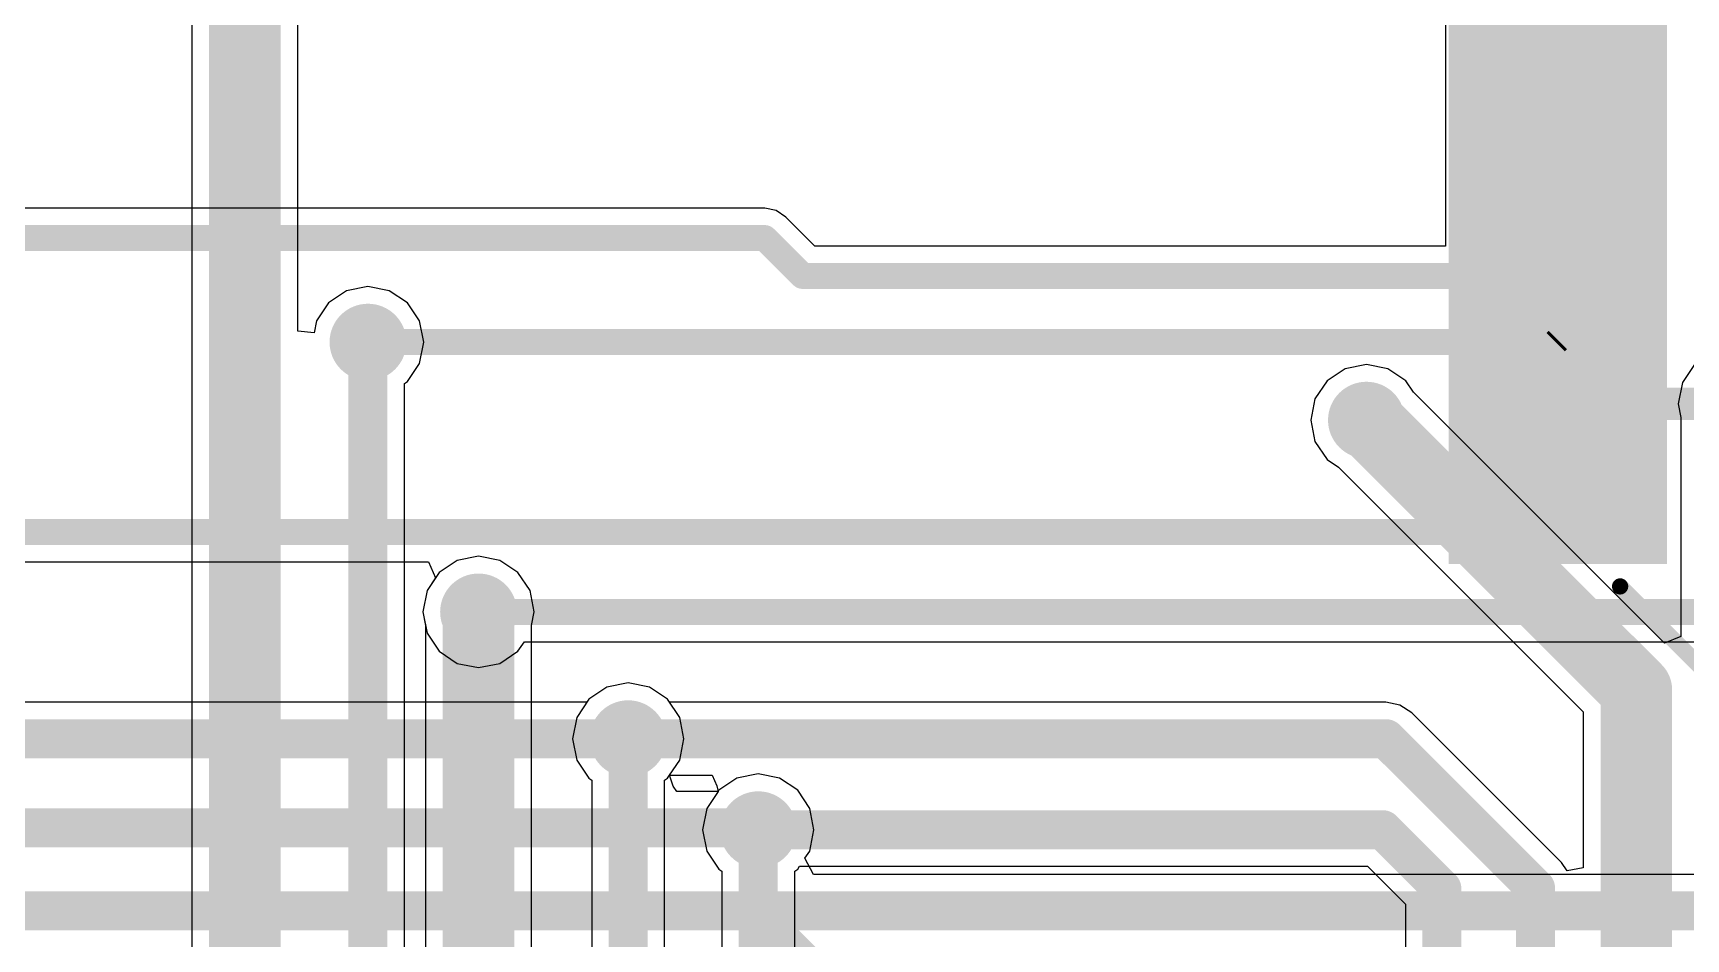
# Model space of a CAD drawing. Header units: millimetres. Extents: x -0.26 to 4.68, y -0.29 to 2.93.
# Drawn here: x 2.191 to 2.699, y 0.99 to 1.269 of the extents above; entities that cross this region are included whole.
import ezdxf

# ---------------------------------------------------------------- set-up
doc = ezdxf.new("R2010")
doc.units = ezdxf.units.MM
doc.header["$MEASUREMENT"] = 0
for name, color, linetype in [('BottomLayer', 5, 'Continuous'), ('BottomSolder', 6, 'Continuous'), ('TopLayer', 1, 'Continuous'), ('TopOverlay', 2, 'Continuous'), ('TopPaste', 8, 'Continuous'), ('TopSolder', 216, 'Continuous'), ('ViaHoleLayer', 16, 'Continuous')]:
    doc.layers.add(name, color=color, linetype=linetype)

# ---------------------------------------------------------------- blocks, each defined once
blk = doc.blocks.new('TQFP_100_14_14__22')
at = {"layer": 'TopLayer'}
for points in [[(0.27362, 0.24213), (0.33268, 0.24213), (0.33268, 0.23032), (0.27362, 0.23032)], [(0.27362, 0.22244), (0.33268, 0.22244), (0.33268, 0.21063), (0.27362, 0.21063)], [(0.27362, 0.20276), (0.33268, 0.20276), (0.33268, 0.19094), (0.27362, 0.19094)], [(0.27362, 0.18307), (0.33268, 0.18307), (0.33268, 0.17126), (0.27362, 0.17126)], [(0.27362, 0.16339), (0.33268, 0.16339), (0.33268, 0.15157), (0.27362, 0.15157)], [(0.27362, 0.1437), (0.33268, 0.1437), (0.33268, 0.13189), (0.27362, 0.13189)], [(0.27362, 0.12402), (0.33268, 0.12402), (0.33268, 0.1122), (0.27362, 0.1122)], [(0.27362, 0.10433), (0.33268, 0.10433), (0.33268, 0.09252), (0.27362, 0.09252)], [(0.27362, 0.08465), (0.33268, 0.08465), (0.33268, 0.07283), (0.27362, 0.07283)]]:
    blk.add_hatch(color=1, dxfattribs=at).paths.add_polyline_path(points)
at = {"layer": 'TopPaste'}
for points in [[(0.27362, 0.24213), (0.33268, 0.24213), (0.33268, 0.23032), (0.27362, 0.23032)], [(0.27362, 0.22244), (0.33268, 0.22244), (0.33268, 0.21063), (0.27362, 0.21063)], [(0.27362, 0.20276), (0.33268, 0.20276), (0.33268, 0.19094), (0.27362, 0.19094)], [(0.27362, 0.18307), (0.33268, 0.18307), (0.33268, 0.17126), (0.27362, 0.17126)], [(0.27362, 0.16339), (0.33268, 0.16339), (0.33268, 0.15157), (0.27362, 0.15157)], [(0.27362, 0.1437), (0.33268, 0.1437), (0.33268, 0.13189), (0.27362, 0.13189)], [(0.27362, 0.12402), (0.33268, 0.12402), (0.33268, 0.1122), (0.27362, 0.1122)], [(0.27362, 0.10433), (0.33268, 0.10433), (0.33268, 0.09252), (0.27362, 0.09252)], [(0.27362, 0.08465), (0.33268, 0.08465), (0.33268, 0.07283), (0.27362, 0.07283)]]:
    blk.add_hatch(color=8, dxfattribs=at).paths.add_polyline_path(points)
at = {"layer": 'TopSolder'}
for points in [[(0.26962, 0.24613), (0.33668, 0.24613), (0.33668, 0.22632), (0.26962, 0.22632)], [(0.26962, 0.22644), (0.33668, 0.22644), (0.33668, 0.20663), (0.26962, 0.20663)], [(0.26962, 0.20676), (0.33668, 0.20676), (0.33668, 0.18694), (0.26962, 0.18694)], [(0.26962, 0.18707), (0.33668, 0.18707), (0.33668, 0.16726), (0.26962, 0.16726)], [(0.26962, 0.16739), (0.33668, 0.16739), (0.33668, 0.14757), (0.26962, 0.14757)], [(0.26962, 0.1477), (0.33668, 0.1477), (0.33668, 0.12789), (0.26962, 0.12789)], [(0.26962, 0.12802), (0.33668, 0.12802), (0.33668, 0.1082), (0.26962, 0.1082)], [(0.26962, 0.10833), (0.33668, 0.10833), (0.33668, 0.08852), (0.26962, 0.08852)], [(0.26962, 0.08865), (0.33668, 0.08865), (0.33668, 0.06883), (0.26962, 0.06883)]]:
    blk.add_hatch(color=216, dxfattribs=at).paths.add_polyline_path(points)
at = {"layer": 'TopOverlay', "const_width": 0.005}
blk.add_lwpolyline([(0.284, 0.253), (0.25, 0.287)], dxfattribs=at)
at = {"layer": 'TopOverlay', "const_width": 0.0025}
blk.add_lwpolyline([(0.28275, 0.253, 1), (0.28525, 0.253, 1)], format="xyb", close=True, dxfattribs=at)

msp = doc.modelspace()

# ---------------------------------------------------------------- hatches: boundary and pattern name
at = {"layer": 'BottomLayer'}
h = msp.add_hatch(color=5, dxfattribs=at)
edge = h.paths.add_edge_path()
edge.add_arc((2.29382, 1.17395), 0.01181, 0, 360)
h = msp.add_hatch(color=5, dxfattribs=at)
edge = h.paths.add_edge_path()
edge.add_arc((2.60082, 1.14995), 0.01181, 0, 360)
h = msp.add_hatch(color=5, dxfattribs=at)
edge = h.paths.add_edge_path()
edge.add_arc((2.32782, 1.09095), 0.01181, 0, 360)
h = msp.add_hatch(color=5, dxfattribs=at)
edge = h.paths.add_edge_path()
edge.add_arc((2.37382, 1.05195), 0.01181, 0, 360)
h = msp.add_hatch(color=5, dxfattribs=at)
edge = h.paths.add_edge_path()
edge.add_arc((2.41382, 1.02395), 0.01181, 0, 360)
at = {"layer": 'BottomSolder'}
h = msp.add_hatch(color=6, dxfattribs=at)
edge = h.paths.add_edge_path()
edge.add_arc((2.29382, 1.17395), 0.00591, 0, 360)
h = msp.add_hatch(color=6, dxfattribs=at)
edge = h.paths.add_edge_path()
edge.add_arc((2.60082, 1.14995), 0.00591, 0, 360)
h = msp.add_hatch(color=6, dxfattribs=at)
edge = h.paths.add_edge_path()
edge.add_arc((2.32782, 1.09095), 0.00591, 0, 360)
h = msp.add_hatch(color=6, dxfattribs=at)
edge = h.paths.add_edge_path()
edge.add_arc((2.37382, 1.05195), 0.00591, 0, 360)
h = msp.add_hatch(color=6, dxfattribs=at)
edge = h.paths.add_edge_path()
edge.add_arc((2.41382, 1.02395), 0.00591, 0, 360)
at = {"layer": 'TopLayer'}
h = msp.add_hatch(color=1, dxfattribs=at)
edge = h.paths.add_edge_path()
edge.add_arc((2.29382, 1.17395), 0.01181, 0, 360)
h = msp.add_hatch(color=1, dxfattribs=at)
edge = h.paths.add_edge_path()
edge.add_arc((2.60082, 1.14995), 0.01181, 0, 360)
h = msp.add_hatch(color=1, dxfattribs=at)
edge = h.paths.add_edge_path()
edge.add_arc((2.32782, 1.09095), 0.01181, 0, 360)
h = msp.add_hatch(color=1, dxfattribs=at)
edge = h.paths.add_edge_path()
edge.add_arc((2.37382, 1.05195), 0.01181, 0, 360)
h = msp.add_hatch(color=1, dxfattribs=at)
edge = h.paths.add_edge_path()
edge.add_arc((2.41382, 1.02395), 0.01181, 0, 360)
at = {"layer": 'TopSolder'}
h = msp.add_hatch(color=216, dxfattribs=at)
edge = h.paths.add_edge_path()
edge.add_arc((2.29382, 1.17395), 0.00591, 0, 360)
h = msp.add_hatch(color=216, dxfattribs=at)
edge = h.paths.add_edge_path()
edge.add_arc((2.60082, 1.14995), 0.00591, 0, 360)
h = msp.add_hatch(color=216, dxfattribs=at)
edge = h.paths.add_edge_path()
edge.add_arc((2.32782, 1.09095), 0.00591, 0, 360)
h = msp.add_hatch(color=216, dxfattribs=at)
edge = h.paths.add_edge_path()
edge.add_arc((2.37382, 1.05195), 0.00591, 0, 360)
h = msp.add_hatch(color=216, dxfattribs=at)
edge = h.paths.add_edge_path()
edge.add_arc((2.41382, 1.02395), 0.00591, 0, 360)
at = {"layer": 'ViaHoleLayer'}
h = msp.add_hatch(color=16, dxfattribs=at)
edge = h.paths.add_edge_path()
edge.add_arc((2.29382, 1.17395), 0.00591, 0, 360)
h = msp.add_hatch(color=16, dxfattribs=at)
edge = h.paths.add_edge_path()
edge.add_arc((2.60082, 1.14995), 0.00591, 0, 360)
h = msp.add_hatch(color=16, dxfattribs=at)
edge = h.paths.add_edge_path()
edge.add_arc((2.32782, 1.09095), 0.00591, 0, 360)
h = msp.add_hatch(color=16, dxfattribs=at)
edge = h.paths.add_edge_path()
edge.add_arc((2.37382, 1.05195), 0.00591, 0, 360)
h = msp.add_hatch(color=16, dxfattribs=at)
edge = h.paths.add_edge_path()
edge.add_arc((2.41382, 1.02395), 0.00591, 0, 360)

# ---------------------------------------------------------------- linework, layer by layer
at = {"layer": 'BottomLayer'}
for p, q in [((2.23962, 1.43817), (2.23962, 0.57182)), ((2.27225, 1.17728), (2.27225, 1.43141)), ((2.28726, 1.18978), (2.2817, 1.18607)), ((2.29382, 1.19109), (2.28726, 1.18978)), ((2.30038, 1.18978), (2.29382, 1.19109)), ((2.30594, 1.18607), (2.30038, 1.18978)), ((2.2817, 1.18607), (2.27799, 1.18051)), ((2.30966, 1.18051), (2.30594, 1.18607)), ((2.27799, 1.18051), (2.27725, 1.17678)), ((2.31096, 1.17395), (2.30966, 1.18051)), ((2.27725, 1.17678), (2.27225, 1.17728)), ((2.30966, 1.16739), (2.31096, 1.17395)), ((2.30594, 1.16183), (2.30966, 1.16739)), ((2.59426, 1.16578), (2.5887, 1.16207)), ((2.60082, 1.16709), (2.59426, 1.16578)), ((2.60738, 1.16578), (2.60082, 1.16709)), ((2.61294, 1.16207), (2.60738, 1.16578)), ((2.7017, 1.16707), (2.69799, 1.16151)), ((2.30504, 1.16122), (2.30594, 1.16183)), ((2.30504, 0.86293), (2.30504, 1.16122)), ((2.5887, 1.16207), (2.58499, 1.15651)), ((2.6153, 1.15854), (2.61294, 1.16207)), ((2.69799, 1.16151), (2.69668, 1.15495)), ((2.58499, 1.15651), (2.58368, 1.14995)), ((2.69251, 1.08133), (2.6153, 1.15854)), ((2.69668, 1.15495), (2.69751, 1.15079)), ((2.58368, 1.14995), (2.58499, 1.14339)), ((2.69751, 1.15079), (2.69751, 1.0834)), ((2.58499, 1.14339), (2.5887, 1.13783)), ((2.5887, 1.13783), (2.59223, 1.13547)), ((2.59223, 1.13547), (2.66751, 1.06019)), ((2.32782, 1.10809), (2.32126, 1.10678)), ((2.33438, 1.10678), (2.32782, 1.10809)), ((2.3157, 1.10307), (2.31199, 1.09751)), ((2.32126, 1.10678), (2.3157, 1.10307)), ((2.33994, 1.10307), (2.33438, 1.10678)), ((2.34366, 1.09751), (2.33994, 1.10307)), ((2.31199, 1.09751), (2.31068, 1.09095)), ((2.34496, 1.09095), (2.34366, 1.09751)), ((2.31068, 1.09095), (2.31151, 1.08679)), ((2.34414, 1.08679), (2.34496, 1.09095)), ((2.31151, 1.08679), (2.31151, 0.97595)), ((2.34414, 0.98271), (2.34414, 1.08679)), ((2.69751, 1.0834), (2.69251, 1.08133)), ((2.36726, 1.06778), (2.3617, 1.06407)), ((2.37382, 1.06909), (2.36726, 1.06778)), ((2.38038, 1.06778), (2.37382, 1.06909)), ((2.38594, 1.06407), (2.38038, 1.06778)), ((2.3617, 1.06407), (2.35799, 1.05851)), ((2.38655, 1.06316), (2.38594, 1.06407)), ((2.60682, 1.06316), (2.38655, 1.06316)), ((2.61111, 1.06231), (2.60682, 1.06316)), ((2.60682, 1.06316), (2.60682, 1.06316)), ((2.61475, 1.05988), (2.61111, 1.06231)), ((2.35799, 1.05851), (2.35668, 1.05195)), ((2.66075, 1.01388), (2.61475, 1.05988)), ((2.66751, 1.06019), (2.66751, 1.01218)), ((2.35668, 1.05195), (2.35799, 1.04539)), ((2.35799, 1.04539), (2.3617, 1.03983)), ((2.3617, 1.03983), (2.36261, 1.03922)), ((2.36261, 1.03922), (2.36261, 0.98567)), ((2.38504, 1.03922), (2.38594, 1.03983)), ((2.38504, 0.98567), (2.38504, 1.03922)), ((2.38594, 1.03983), (2.38655, 1.04073)), ((2.38655, 1.04073), (2.39968, 1.04073)), ((2.39968, 1.04073), (2.40109, 1.03748)), ((2.40109, 1.03748), (2.40148, 1.03573)), ((2.40148, 1.03573), (2.39799, 1.03051)), ((2.39799, 1.03051), (2.39668, 1.02395)), ((2.39668, 1.02395), (2.39799, 1.01739)), ((2.39799, 1.01739), (2.4017, 1.01183)), ((2.4017, 1.01183), (2.40261, 1.01122)), ((2.42504, 1.01122), (2.42594, 1.01183)), ((2.42594, 1.01183), (2.42655, 1.01273)), ((2.42655, 1.01273), (2.60118, 1.01273)), ((2.60118, 1.01273), (2.61282, 1.00109)), ((2.66251, 1.01125), (2.66075, 1.01388)), ((2.66075, 1.01388), (2.66075, 1.01388)), ((2.66751, 1.01218), (2.66251, 1.01125)), ((2.40261, 1.01122), (2.40261, 0.96167)), ((2.42504, 0.96167), (2.42504, 1.01122)), ((2.61282, 1.00109), (2.61282, 0.98667))]:
    msp.add_line(p, q, dxfattribs=at)
for points, const_width in [([(2.25593, 0.56506), (2.25593, 1.43817)], 0.022), ([(2.29382, 0.85095), (2.29382, 1.17395)], 0.012), ([(2.60082, 1.14995), (2.68382, 1.06695)], 0.022), ([(2.32782, 0.97595), (2.32782, 1.09095)], 0.022), ([(2.68382, 0.62295), (2.68382, 1.06695)], 0.022), ([(2.37382, 1.05195), (2.60682, 1.05195)], 0.012), ([(2.37382, 0.97295), (2.37382, 1.05195)], 0.012), ([(2.60682, 1.05195), (2.65282, 1.00595)], 0.012), ([(2.41382, 1.02395), (2.60582, 1.02395)], 0.012), ([(2.41382, 0.94895), (2.41382, 1.02395)], 0.012), ([(2.60582, 1.02395), (2.62403, 1.00574)], 0.012), ([(2.62403, 0.97395), (2.62403, 1.00574)], 0.012), ([(2.65282, 0.94795), (2.65282, 1.00595)], 0.012)]:
    msp.add_lwpolyline(points, dxfattribs=dict(at, const_width=const_width))
for points, const_width in [([(2.29082, 1.17395, 1), (2.29682, 1.17395, 1)], 0.006), ([(2.59532, 1.14995, 1), (2.60632, 1.14995, 1)], 0.011), ([(2.32232, 1.09095, 1), (2.33332, 1.09095, 1)], 0.011), ([(2.67832, 1.06695, 1), (2.68932, 1.06695, 1)], 0.011), ([(2.67832, 1.06695, 1), (2.68932, 1.06695, 1)], 0.011), ([(2.37082, 1.05195, 1), (2.37682, 1.05195, 1)], 0.006), ([(2.37082, 1.05195, 1), (2.37682, 1.05195, 1)], 0.006), ([(2.60382, 1.05195, 1), (2.60982, 1.05195, 1)], 0.006), ([(2.60382, 1.05195, 1), (2.60982, 1.05195, 1)], 0.006), ([(2.41082, 1.02395, 1), (2.41682, 1.02395, 1)], 0.006), ([(2.41082, 1.02395, 1), (2.41682, 1.02395, 1)], 0.006), ([(2.60282, 1.02395, 1), (2.60882, 1.02395, 1)], 0.006), ([(2.60282, 1.02395, 1), (2.60882, 1.02395, 1)], 0.006), ([(2.62103, 1.00574, 1), (2.62703, 1.00574, 1)], 0.006), ([(2.62103, 1.00574, 1), (2.62703, 1.00574, 1)], 0.006), ([(2.64982, 1.00595, 1), (2.65582, 1.00595, 1)], 0.006), ([(2.64982, 1.00595, 1), (2.65582, 1.00595, 1)], 0.006)]:
    msp.add_lwpolyline(points, format="xyb", close=True, dxfattribs=dict(at, const_width=const_width))
at = {"layer": 'TopLayer'}
for p, q in [((2.62515, 1.28184), (2.62515, 1.24247)), ((2.62515, 1.24247), (2.62515, 1.20349)), ((2.41582, 1.21512), (1.99124, 1.21512)), ((2.41933, 1.21443), (2.41582, 1.21512)), ((2.42231, 1.21244), (2.41933, 1.21443)), ((2.43125, 1.20349), (2.42231, 1.21244)), ((2.62515, 1.20349), (2.43125, 1.20349)), ((2.03219, 1.1064), (2.31238, 1.1064)), ((2.31238, 1.1064), (2.31459, 1.1014)), ((2.31459, 1.1014), (2.31199, 1.09751)), ((2.31199, 1.09751), (2.31068, 1.09095)), ((2.31068, 1.09095), (2.31199, 1.08439)), ((2.31199, 1.08439), (2.3157, 1.07883)), ((2.3157, 1.07883), (2.32126, 1.07511)), ((2.33438, 1.07511), (2.33994, 1.07883)), ((2.33994, 1.07883), (2.34191, 1.08177)), ((2.34191, 1.08177), (2.7157, 1.08177)), ((2.32126, 1.07511), (2.32782, 1.07381)), ((2.32782, 1.07381), (2.33438, 1.07511)), ((2.36726, 1.06778), (2.3617, 1.06407)), ((2.37382, 1.06909), (2.36726, 1.06778)), ((2.38038, 1.06778), (2.37382, 1.06909)), ((2.38594, 1.06407), (2.38038, 1.06778)), ((2.3611, 1.06316), (1.94296, 1.06316)), ((2.3617, 1.06407), (2.3611, 1.06316)), ((2.38966, 1.05851), (2.38594, 1.06407)), ((2.39096, 1.05195), (2.38966, 1.05851)), ((2.38966, 1.04539), (2.39096, 1.05195)), ((2.38656, 1.04075), (2.38966, 1.04539)), ((2.38764, 1.03739), (2.38656, 1.04075)), ((2.38878, 1.03575), (2.38764, 1.03739)), ((2.40726, 1.03978), (2.4017, 1.03607)), ((2.41382, 1.04109), (2.40726, 1.03978)), ((2.42038, 1.03978), (2.41382, 1.04109)), ((2.42594, 1.03607), (2.42038, 1.03978)), ((2.40149, 1.03575), (2.38878, 1.03575)), ((2.4017, 1.03607), (2.40149, 1.03575)), ((2.42966, 1.03051), (2.42594, 1.03607)), ((2.43096, 1.02395), (2.42966, 1.03051)), ((2.42966, 1.01739), (2.43096, 1.02395)), ((2.42817, 1.01516), (2.42966, 1.01739)), ((2.43084, 1.01016), (2.42817, 1.01516)), ((2.71318, 1.01016), (2.43084, 1.01016))]:
    msp.add_line(p, q, dxfattribs=at)
for points, const_width in [([(1.97882, 1.20595), (2.41582, 1.20595)], 0.008), ([(2.41582, 1.20595), (2.42745, 1.19432)], 0.008), ([(2.42745, 1.19432), (2.65967, 1.19432)], 0.008), ([(2.29382, 1.17395), (2.65899, 1.17395)], 0.008), ([(2.65899, 1.17395), (2.65967, 1.17463)], 0.008), ([(2.65967, 1.15495), (2.71382, 1.15495)], 0.01), ([(2.60082, 1.14995), (2.61551, 1.13526)], 0.01), ([(2.61551, 1.13526), (2.65967, 1.13526)], 0.01), ([(2.03219, 1.11558), (2.65967, 1.11558)], 0.008), ([(2.32782, 1.09095), (2.72082, 1.09095)], 0.008), ([(1.81044, 1.05195), (2.37382, 1.05195)], 0.012), ([(1.81922, 1.02454), (2.41382, 1.02454)], 0.012), ([(1.82982, 0.99895), (2.41182, 0.99895)], 0.012), ([(2.41182, 0.99895), (3.01582, 0.99895)], 0.012), ([(2.41182, 0.99895), (2.43941, 0.97136)], 0.012)]:
    msp.add_lwpolyline(points, dxfattribs=dict(at, const_width=const_width))
for points, const_width in [([(2.41382, 1.20595, 1), (2.41782, 1.20595, 1)], 0.004), ([(2.41382, 1.20595, 1), (2.41782, 1.20595, 1)], 0.004), ([(2.42545, 1.19432, 1), (2.42945, 1.19432, 1)], 0.004), ([(2.42545, 1.19432, 1), (2.42945, 1.19432, 1)], 0.004), ([(2.65767, 1.19432, 1), (2.66167, 1.19432, 1)], 0.004), ([(2.29182, 1.17395, 1), (2.29582, 1.17395, 1)], 0.004), ([(2.65699, 1.17395, 1), (2.66099, 1.17395, 1)], 0.004), ([(2.65699, 1.17395, 1), (2.66099, 1.17395, 1)], 0.004), ([(2.65767, 1.17463, 1), (2.66167, 1.17463, 1)], 0.004), ([(2.65717, 1.15495, 1), (2.66217, 1.15495, 1)], 0.005), ([(2.59832, 1.14995, 1), (2.60332, 1.14995, 1)], 0.005), ([(2.61301, 1.13526, 1), (2.61801, 1.13526, 1)], 0.005), ([(2.61301, 1.13526, 1), (2.61801, 1.13526, 1)], 0.005), ([(2.65717, 1.13526, 1), (2.66217, 1.13526, 1)], 0.005), ([(2.65767, 1.11558, 1), (2.66167, 1.11558, 1)], 0.004), ([(2.32582, 1.09095, 1), (2.32982, 1.09095, 1)], 0.004), ([(2.37082, 1.05195, 1), (2.37682, 1.05195, 1)], 0.006), ([(2.41082, 1.02454, 1), (2.41682, 1.02454, 1)], 0.006), ([(2.40882, 0.99895, 1), (2.41482, 0.99895, 1)], 0.006), ([(2.40882, 0.99895, 1), (2.41482, 0.99895, 1)], 0.006), ([(2.40882, 0.99895, 1), (2.41482, 0.99895, 1)], 0.006)]:
    msp.add_lwpolyline(points, format="xyb", close=True, dxfattribs=dict(at, const_width=const_width))

# ---------------------------------------------------------------- block references
at = {"rotation": 180}
msp.add_blockref('TQFP_100_14_14__22', (2.96282, 1.3518), dxfattribs=at)

doc.saveas('drawing.dxf')
